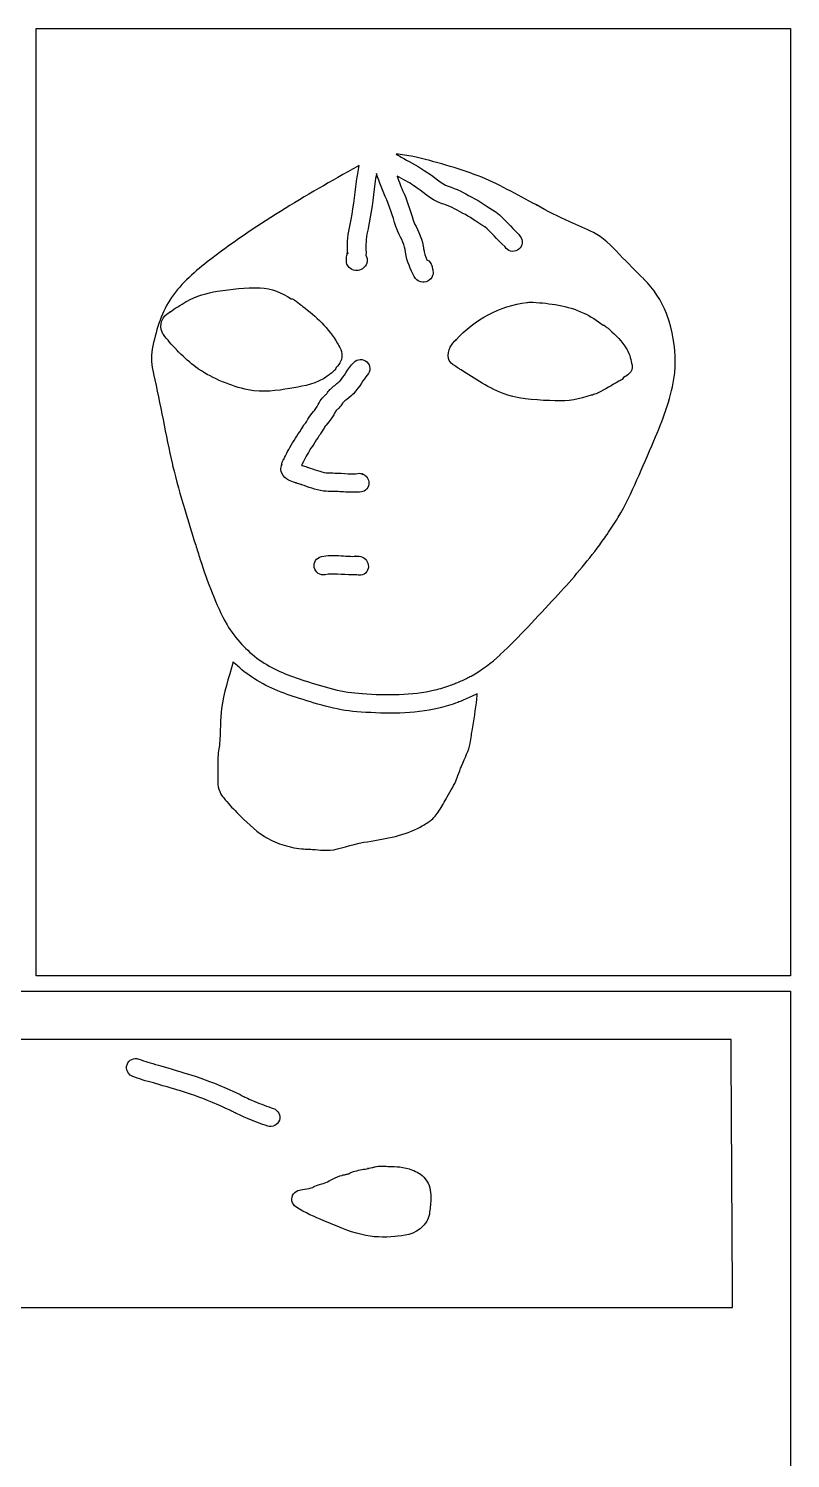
# Model space of a CAD drawing. Header units: millimetres. Extents: x -1461 to -1025, y 571 to 3922.
# Drawn here: x -1223 to -1025, y 1851 to 2222.4 of the extents above; entities that cross this region are included whole.
import ezdxf

# ---------------------------------------------------------------- set-up
doc = ezdxf.new("R2010")
doc.units = ezdxf.units.MM
doc.layers.add('Calque_1', color=7, linetype='CONTINUOUS')

msp = doc.modelspace()

# ---------------------------------------------------------------- linework, layer by layer
at = {"layer": 'Calque_1', "color": 5}
for points in [[(-1221.0133, 2222.35341), (-1025.0134, 2222.35341), (-1025.0134, 1976.3534), (-1221.0133, 1976.3534)], [(-1421.0135, 1972.3532), (-1221.0133, 1972.3532), (-1025.0134, 1972.3532), (-1025.0134, 1656.3533), (-1421.0135, 1656.3533)]]:
    msp.add_lwpolyline(points, close=True, dxfattribs=at)
at = {"layer": 'Calque_1', "color": 7}
for points in [[(-1127.5102, 2189.76697), (-1127.5017, 2189.76667)], [(-1127.5017, 2189.76667), (-1127.5022, 2189.76067)], [(-1091.0047, 2176.54577), (-1090.9827, 2176.53387), (-1091.0657, 2176.57987)], [(-1082.3607, 2172.18507), (-1082.3837, 2172.19597)], [(-1076.2188, 2169.41937), (-1076.2288, 2169.41937)], [(-1120.2945, 2164.86707), (-1120.3125, 2164.99837)], [(-1099.1608, 2165.66497), (-1099.1758, 2165.67997)], [(-1176.5635, 2161.76857), (-1176.5735, 2161.76857)], [(-1069.4189, 2163.70297), (-1069.3959, 2163.67917), (-1069.4079, 2163.69107), (-1069.3959, 2163.67817)], [(-1162.9848, 2155.06547), (-1162.9858, 2155.06497), (-1162.9858, 2155.06497)], [(-1162.982, 2155.06547), (-1162.9848, 2155.06547)], [(-1151.9442, 2150.36757), (-1151.9282, 2150.33757)], [(-1091.9963, 2151.28117), (-1091.9922, 2151.28067)], [(-1091.9922, 2151.28067), (-1091.9922, 2151.27267)], [(-1186.4624, 2148.65237), (-1186.1007, 2148.85647)], [(-1112.0895, 2141.38337), (-1111.8755, 2141.59367)], [(-1136.7962, 2136.42487), (-1136.7952, 2136.42467)], [(-1136.7952, 2136.42467), (-1136.7947, 2136.42267)], [(-1110.6127, 2133.71307), (-1110.6317, 2133.72597)], [(-1165.9209, 2128.53117), (-1165.9399, 2128.53117)], [(-1085.9455, 2125.68907), (-1086.0798, 2125.69907)], [(-1057.3586, 2123.28627), (-1057.3586, 2123.29917)], [(-1060.4948, 2115.26287), (-1060.4948, 2115.27287)], [(-1136.2416, 2106.67577), (-1136.2736, 2106.67577)], [(-1136.1528, 2106.64667), (-1136.1428, 2106.64667)], [(-1136.1488, 2106.64667), (-1136.1528, 2106.64667)], [(-1069.7518, 2095.45927), (-1069.7418, 2095.46927)], [(-1143.8008, 2085.53503), (-1143.8004, 2085.53373)], [(-1143.8004, 2085.53373), (-1143.7994, 2085.53373)], [(-1137.7011, 2080.51783), (-1137.7231, 2080.51783)], [(-1169.8601, 2057.86973), (-1169.8536, 2057.87653)], [(-1162.4013, 2057.99763), (-1162.3793, 2057.98263)], [(-1165.0447, 2053.96693), (-1165.0447, 2053.96693), (-1165.0447, 2053.96693), (-1165.0547, 2053.97693)], [(-1158.9803, 2050.68963), (-1158.9903, 2050.68963)], [(-1143.7618, 2050.80203), (-1143.7378, 2050.79203)], [(-1117.4232, 2050.59053), (-1117.4112, 2050.59053), (-1117.3792, 2050.60053)], [(-1136.2763, 2049.66343), (-1136.2583, 2049.66343)], [(-1126.7333, 2049.41233), (-1126.7033, 2049.41233)], [(-1136.5852, 2044.85933), (-1136.5852, 2044.85933), (-1136.5952, 2044.85933), (-1136.6052, 2044.85933), (-1136.6162, 2044.85933)], [(-1173.0548, 2023.56493), (-1173.0548, 2023.55493)], [(-1040.4417, 1959.7965), (-1258.4289, 1959.7965)], [(-1154.5573, 1917.8824), (-1154.5552, 1917.8859)], [(-1154.5552, 1917.8859), (-1154.5552, 1917.8853)], [(-1352.1819, 1890.1826), (-1352.1819, 1890.1821), (-1352.1819, 1890.1826), (-1352.1819, 1890.1826), (-1040.049, 1890.1826)]]:
    msp.add_lwpolyline(points, dxfattribs=at)
for points in [[(-1137.5277, 2186.54587)], [(-1091.0047, 2176.54577)], [(-1152.14, 2150.51477)], [(-1186.3312, 2148.73867)], [(-1078.7222, 2148.48217)], [(-1155.1117, 2128.91197)], [(-1064.8972, 2105.12757)], [(-1116.3487, 2045.89803)], [(-1110.7242, 2030.23953)], [(-1197.5588, 1952.3468)]]:
    msp.add_lwpolyline(points, close=True, dxfattribs=at)
for points in [[(-1123.0303, 2189.10037), (-1124.5532, 2189.42077), (-1126.0415, 2189.63217), (-1127.5102, 2189.76697)], [(-1127.5022, 2189.76067), (-1127.0633, 2189.49447), (-1126.6517, 2189.27567), (-1126.2056, 2188.98297)], [(-1126.2056, 2188.98297), (-1124.449, 2187.95577), (-1122.2804, 2187.04047), (-1120.1724, 2185.47727)], [(-1106.2081, 2184.11617), (-1111.6981, 2186.14367), (-1117.3226, 2187.81067), (-1123.0303, 2189.10037)], [(-1137.5277, 2186.54587), (-1151.0849, 2179.03977), (-1164.4242, 2171.18097), (-1176.5635, 2161.76857)], [(-1137.755, 2182.78127), (-1137.5546, 2184.00737), (-1137.2981, 2185.42387), (-1137.0977, 2186.76917)], [(-1137.0977, 2186.76917), (-1137.2444, 2186.68817), (-1137.3798, 2186.62737), (-1137.5277, 2186.54587)], [(-1132.6219, 2184.70307), (-1132.7449, 2183.83077), (-1132.8625, 2182.98027), (-1133.0111, 2182.06557)], [(-1129.9353, 2177.84927), (-1131.0383, 2180.17687), (-1131.8292, 2182.49487), (-1132.6219, 2184.70307)], [(-1122.9151, 2181.54617), (-1124.0736, 2182.42497), (-1125.68, 2183.20227), (-1127.2554, 2184.04887)], [(-1127.2554, 2184.04887), (-1126.7245, 2182.57727), (-1126.1919, 2181.14787), (-1125.5599, 2179.82437)], [(-1120.1724, 2185.47727), (-1117.4954, 2183.85937), (-1115.792, 2182.03157), (-1114.0012, 2181.44077)], [(-1091.0132, 2176.54607), (-1096.1448, 2179.27367), (-1101.0654, 2182.11797), (-1106.2081, 2184.11617)], [(-1139.4382, 2171.43367), (-1138.6791, 2175.07997), (-1138.2284, 2178.84667), (-1137.769, 2182.67947)], [(-1137.769, 2182.67947), (-1137.76506, 2182.713499), (-1137.760393, 2182.74744), (-1137.755, 2182.78127)], [(-1133.0111, 2182.06557), (-1133.4688, 2178.24657), (-1133.9288, 2174.35347), (-1134.7427, 2170.44607)], [(-1125.5599, 2179.82437), (-1125.545255, 2179.794002), (-1125.531252, 2179.763328), (-1125.5179, 2179.73237)], [(-1122.6986, 2181.39997), (-1122.773367, 2181.444737), (-1122.845641, 2181.493543), (-1122.9151, 2181.54617)], [(-1115.5042, 2176.88287), (-1118.8642, 2177.99127), (-1120.8394, 2180.28517), (-1122.6986, 2181.39997)], [(-1114.0012, 2181.44077), (-1111.7637, 2180.75757), (-1109.7909, 2179.71547), (-1107.9577, 2178.63267)], [(-1127.1706, 2169.90967), (-1128.1735, 2172.71287), (-1128.9051, 2175.43347), (-1129.9353, 2177.84927)], [(-1125.5179, 2179.73237), (-1124.3276, 2176.94097), (-1123.5837, 2174.16977), (-1122.6892, 2171.64807)], [(-1115.4462, 2176.86487), (-1115.465608, 2176.870625), (-1115.484943, 2176.876626), (-1115.5042, 2176.88287)], [(-1110.3985, 2174.50007), (-1112.1028, 2175.50677), (-1113.7513, 2176.35317), (-1115.4462, 2176.86487)], [(-1107.9577, 2178.63267), (-1105.441, 2177.46237), (-1103.5575, 2175.85987), (-1101.7777, 2174.83287)], [(-1091.0657, 2176.57987), (-1091.0457, 2176.56817), (-1091.0257, 2176.55747), (-1091.0047, 2176.54577)], [(-1082.3837, 2172.19597), (-1085.3001, 2173.48757), (-1088.2033, 2174.89887), (-1091.0132, 2176.54607)], [(-1110.1535, 2174.37407), (-1110.237512, 2174.411345), (-1110.319313, 2174.453414), (-1110.3985, 2174.50007)], [(-1104.419, 2170.83217), (-1106.6531, 2172.15497), (-1108.4255, 2173.60557), (-1110.1535, 2174.37407)], [(-1101.7777, 2174.83287), (-1101.681507, 2174.777331), (-1101.589285, 2174.715181), (-1101.5017, 2174.64687)], [(-1101.5017, 2174.64687), (-1099.1486, 2172.81197), (-1097.5917, 2170.68137), (-1095.9419, 2169.22287)], [(-1140.1369, 2164.47957), (-1140.2508, 2166.83337), (-1140.0053, 2169.16707), (-1139.4382, 2171.43367)], [(-1134.7667, 2170.34377), (-1135.2253, 2168.54087), (-1135.4197, 2166.71317), (-1135.346, 2164.86917)], [(-1134.7427, 2170.44607), (-1134.749953, 2170.411799), (-1134.757954, 2170.377691), (-1134.7667, 2170.34377)], [(-1127.0409, 2169.61407), (-1127.090718, 2169.709581), (-1127.134049, 2169.808338), (-1127.1706, 2169.90967)], [(-1125.072, 2164.38237), (-1125.2359, 2165.99687), (-1126.0478, 2167.69857), (-1127.0409, 2169.61407)], [(-1122.6892, 2171.64807), (-1121.704, 2169.74927), (-1120.5677, 2167.55787), (-1120.2945, 2164.86707)], [(-1099.2648, 2165.76477), (-1101.3298, 2167.62167), (-1102.8096, 2169.56607), (-1104.419, 2170.83217)], [(-1095.9419, 2169.22287), (-1095.883275, 2169.171204), (-1095.827208, 2169.116706), (-1095.7739, 2169.05957)], [(-1095.7739, 2169.05957), (-1095.5348, 2168.80257), (-1095.264, 2168.47617), (-1095.0246, 2168.04467)], [(-1076.2288, 2169.41937), (-1078.13, 2170.37277), (-1080.2183, 2171.19807), (-1082.3607, 2172.18507)], [(-1069.3959, 2163.67817), (-1071.6486, 2166.02837), (-1073.7732, 2168.20437), (-1076.2188, 2169.41937)], [(-1120.3125, 2164.99837), (-1120.1758, 2164.13027), (-1119.8725, 2163.23687), (-1119.4965, 2162.32517)], [(-1099.2218, 2165.71667), (-1099.2098, 2165.69467), (-1099.2428, 2165.73677), (-1099.2648, 2165.76477)], [(-1099.1758, 2165.67997), (-1099.191283, 2165.692015), (-1099.206617, 2165.704249), (-1099.2218, 2165.71667)], [(-1095.9589, 2164.78187), (-1097.090429, 2164.170896), (-1098.502444, 2164.560337), (-1099.1608, 2165.66497)], [(-1095.0246, 2168.04467), (-1094.381678, 2166.885664), (-1094.799963, 2165.424915), (-1095.9589, 2164.78187)], [(-1176.5735, 2161.76857), (-1180.3491, 2158.79427), (-1183.8631, 2155.62577), (-1186.3063, 2151.83487)], [(-1139.9676, 2160.64157), (-1140.5143, 2161.46897), (-1140.4229, 2161.92737), (-1140.4202, 2162.25947)], [(-1140.4202, 2162.25947), (-1140.4202, 2162.59167), (-1140.3842, 2162.83097), (-1140.3492, 2163.05787)], [(-1140.3492, 2163.05787), (-1140.2792, 2163.51167), (-1140.1913, 2163.90667), (-1140.1462, 2164.17157)], [(-1140.1462, 2164.17157), (-1140.1362, 2164.21057), (-1140.1462, 2164.24547), (-1140.1462, 2164.28267)], [(-1140.1462, 2164.28267), (-1140.1232, 2164.18967), (-1140.0912, 2164.06687), (-1140.0257, 2163.86407)], [(-1140.0257, 2163.86407), (-1140.089454, 2164.063508), (-1140.126838, 2164.270431), (-1140.1369, 2164.47957)], [(-1135.389, 2163.47497), (-1134.732482, 2162.477876), (-1134.90864, 2161.149828), (-1135.8024, 2160.35837)], [(-1135.346, 2164.86917), (-1135.1796, 2164.11057), (-1135.31, 2163.79607), (-1135.389, 2163.47497)], [(-1125.054, 2164.25167), (-1125.061196, 2164.295064), (-1125.067199, 2164.338647), (-1125.072, 2164.38237)], [(-1122.7596, 2157.95127), (-1123.6966, 2159.77907), (-1124.6744, 2161.84087), (-1125.054, 2164.25167)], [(-1119.4965, 2162.32517), (-1118.812937, 2162.005006), (-1118.319824, 2161.381911), (-1118.1653, 2160.64307)], [(-1069.3989, 2163.68327), (-1069.4089, 2163.69327), (-1069.4119, 2163.69497), (-1069.4189, 2163.70297)], [(-1063.1497, 2157.32707), (-1065.1626, 2159.38867), (-1067.3265, 2161.42957), (-1069.3989, 2163.68327)], [(-1138.5273, 2159.59247), (-1139.1356, 2159.76107), (-1139.6944, 2160.22797), (-1139.9676, 2160.64157)], [(-1137.0473, 2159.62347), (-1137.3958, 2159.51407), (-1137.9191, 2159.42397), (-1138.5273, 2159.59247)], [(-1135.8024, 2160.35837), (-1136.0899, 2160.10827), (-1136.3504, 2159.84237), (-1137.0473, 2159.62347)], [(-1122.4118, 2157.44537), (-1122.54891, 2157.598421), (-1122.6658, 2157.768444), (-1122.7596, 2157.95127)], [(-1118.242, 2157.71507), (-1118.4703, 2157.31587), (-1119.0048, 2156.76697), (-1119.6998, 2156.56637)], [(-1117.8979, 2159.10317), (-1117.8979, 2158.84247), (-1117.7854, 2158.51347), (-1118.242, 2157.71507)], [(-1118.1653, 2160.64307), (-1118.2193, 2161.01867), (-1118.1993, 2160.82407), (-1118.1853, 2160.76917)], [(-1118.1853, 2160.76917), (-1118.1713, 2160.71417), (-1118.1473, 2160.62437), (-1118.1213, 2160.51857)], [(-1118.1213, 2160.51857), (-1118.0683, 2160.30677), (-1118.0032, 2160.03787), (-1117.9519, 2159.70667)], [(-1117.9519, 2159.70667), (-1117.9259, 2159.54097), (-1117.9009, 2159.36377), (-1117.8979, 2159.10317)], [(-1181.9984, 2151.50187), (-1179.4301, 2152.94587), (-1176.6346, 2153.72537), (-1173.8857, 2154.11927)], [(-1173.8857, 2154.11927), (-1170.2856, 2154.77447), (-1166.6307, 2155.08427), (-1162.982, 2155.06547)], [(-1162.9858, 2155.06497), (-1162.942241, 2155.066156), (-1162.898659, 2155.066156), (-1162.8551, 2155.06497)], [(-1162.8551, 2155.06497), (-1159.8771, 2154.88707), (-1157.2311, 2153.70497), (-1154.8013, 2152.20877)], [(-1121.3591, 2156.66817), (-1122.0679, 2156.96687), (-1122.2194, 2157.23057), (-1122.4118, 2157.44537)], [(-1119.6998, 2156.56637), (-1120.3949, 2156.36577), (-1121.0048, 2156.51937), (-1121.3591, 2156.66817)], [(-1063.1117, 2157.28887), (-1063.124509, 2157.301461), (-1063.137177, 2157.314195), (-1063.1497, 2157.32707)], [(-1057.2263, 2148.34267), (-1058.534, 2151.69577), (-1060.5506, 2154.78017), (-1063.1117, 2157.28887)], [(-1186.3063, 2151.83487), (-1188.6672, 2148.13497), (-1189.9638, 2143.69677), (-1190.8677, 2139.10797)], [(-1186.3286, 2148.73867), (-1184.9212, 2149.69727), (-1183.4932, 2150.59697), (-1182.0674, 2151.46157)], [(-1182.0674, 2151.46157), (-1182.044625, 2151.475385), (-1182.021622, 2151.48882), (-1181.9984, 2151.50187)], [(-1154.8013, 2152.20877), (-1154.610576, 2152.193684), (-1154.42234, 2152.155849), (-1154.2406, 2152.09607)], [(-1154.2406, 2152.09607), (-1154.1476, 2152.03607), (-1154.0734, 2151.96217), (-1153.9822, 2151.90077)], [(-1153.9822, 2151.90077), (-1153.9682, 2151.88877), (-1153.9612, 2151.88487), (-1153.9462, 2151.87287)], [(-1153.9462, 2151.87287), (-1153.3324, 2151.45707), (-1152.7494, 2151.01657), (-1152.199, 2150.55567)], [(-1152.199, 2150.55567), (-1152.184, 2150.54467), (-1152.155, 2150.52477), (-1152.14, 2150.51477)], [(-1152.14, 2150.51477), (-1152.079, 2150.46277), (-1152.0048, 2150.41987), (-1151.9442, 2150.36757)], [(-1151.9282, 2150.33757), (-1151.8742, 2150.29157), (-1151.8012, 2150.26657), (-1151.7478, 2150.21977)], [(-1151.7478, 2150.21977), (-1148.3712, 2147.63587), (-1145.0214, 2144.58377), (-1142.7225, 2140.57127)], [(-1111.9075, 2141.55387), (-1107.1472, 2146.76197), (-1100.6035, 2150.39047), (-1093.4823, 2151.22827)], [(-1093.4823, 2151.22827), (-1093.449705, 2151.232273), (-1093.417032, 2151.235607), (-1093.3843, 2151.23827)], [(-1093.3843, 2151.23827), (-1092.9192, 2151.27427), (-1092.456, 2151.28717), (-1091.9963, 2151.28117)], [(-1091.9922, 2151.27267), (-1091.956038, 2151.273488), (-1091.919862, 2151.273488), (-1091.8837, 2151.27267)], [(-1091.8837, 2151.27267), (-1087.5726, 2151.01817), (-1083.0058, 2150.44137), (-1078.7222, 2148.48217)], [(-1188.2474, 2143.35147), (-1189.2374, 2145.52727), (-1188.2304, 2147.74147), (-1186.3286, 2148.73867)], [(-1186.3312, 2148.73867), (-1186.3742, 2148.70907), (-1186.4192, 2148.68217), (-1186.4624, 2148.65237)], [(-1186.1007, 2148.85647), (-1186.1797, 2148.82057), (-1186.2549, 2148.77867), (-1186.3312, 2148.73867)], [(-1078.7222, 2148.48217), (-1076.9361, 2147.66277), (-1075.2667, 2146.54437), (-1073.6517, 2145.36037)], [(-1057.0578, 2147.79847), (-1057.1218, 2147.97727), (-1057.1593, 2148.16497), (-1057.2263, 2148.34267)], [(-1054.9484, 2135.65607), (-1054.9034, 2139.77017), (-1055.6597, 2143.90507), (-1057.0578, 2147.79847)], [(-1187.9745, 2142.89457), (-1188.082122, 2143.036283), (-1188.173651, 2143.189525), (-1188.2474, 2143.35147)], [(-1184.6032, 2139.02407), (-1185.7856, 2140.26987), (-1186.9451, 2141.53847), (-1187.9745, 2142.89457)], [(-1073.6517, 2145.36037), (-1073.574656, 2145.344656), (-1073.498431, 2145.325166), (-1073.4233, 2145.30197)], [(-1073.4233, 2145.30197), (-1073.274, 2145.19047), (-1073.0637, 2145.01957), (-1072.89, 2144.89117)], [(-1072.89, 2144.89117), (-1072.6719, 2144.71957), (-1072.4486, 2144.56617), (-1072.2358, 2144.38737)], [(-1072.2358, 2144.38737), (-1072.1678, 2144.33237), (-1072.1201, 2144.30537), (-1072.0508, 2144.24577)], [(-1072.0508, 2144.24577), (-1072.039134, 2144.224212), (-1072.0278, 2144.202476), (-1072.0168, 2144.18057)], [(-1072.0168, 2144.18057), (-1070.342, 2142.73947), (-1068.817, 2141.10337), (-1067.5938, 2139.19277)], [(-1190.8677, 2139.10797), (-1191.248, 2137.02937), (-1191.1245, 2134.83627), (-1190.5391, 2132.77557)], [(-1184.5612, 2138.91657), (-1184.57606, 2138.952062), (-1184.590064, 2138.987905), (-1184.6032, 2139.02407)], [(-1184.0956, 2138.44117), (-1184.2482, 2138.59917), (-1184.4164, 2138.76497), (-1184.5612, 2138.91657)], [(-1142.7225, 2140.57127), (-1142.3531, 2139.93177), (-1141.2201, 2138.47877), (-1141.7267, 2136.37877)], [(-1113.8351, 2136.63997), (-1114.3172, 2138.90477), (-1113.0139, 2140.58497), (-1111.907, 2141.55387)], [(-1111.907, 2141.55387), (-1111.963, 2141.49287), (-1112.0338, 2141.44527), (-1112.0895, 2141.38337)], [(-1111.8755, 2141.59367), (-1111.8865, 2141.58367), (-1111.8955, 2141.56387), (-1111.9075, 2141.55387)], [(-1067.5938, 2139.19277), (-1067.575528, 2139.164379), (-1067.557858, 2139.135606), (-1067.5408, 2139.10647)], [(-1067.5408, 2139.10647), (-1066.6708, 2137.61317), (-1066.4198, 2136.13807), (-1066.1859, 2134.98017)], [(-1183.5933, 2137.92847), (-1183.7648, 2138.09697), (-1183.9271, 2138.26987), (-1184.0956, 2138.44117)], [(-1183.4346, 2137.76627), (-1183.4916, 2137.82227), (-1183.5374, 2137.87307), (-1183.5933, 2137.92847)], [(-1183.3706, 2137.74037), (-1183.392056, 2137.748696), (-1183.413392, 2137.75733), (-1183.4346, 2137.76627)], [(-1178.9192, 2133.96647), (-1180.5145, 2135.10317), (-1181.9776, 2136.39057), (-1183.3706, 2137.74037)], [(-1141.8373, 2136.03457), (-1142.1351, 2135.30517), (-1142.6311, 2134.85057), (-1143.0703, 2134.31117)], [(-1142.0481, 2130.88267), (-1141.0631, 2131.95487), (-1140.2132, 2133.83737), (-1138.4726, 2135.67617)], [(-1141.7267, 2136.37877), (-1141.754861, 2136.261419), (-1141.791833, 2136.14636), (-1141.8373, 2136.03457)], [(-1138.4726, 2135.67617), (-1138.035118, 2136.138061), (-1137.432145, 2136.407355), (-1136.7962, 2136.42487)], [(-1136.7947, 2136.42267), (-1136.158638, 2136.440085), (-1135.541693, 2136.204198), (-1135.0795, 2135.76687)], [(-1135.0795, 2135.76687), (-1134.61717, 2135.329275), (-1134.347631, 2134.725928), (-1134.33019, 2134.089583)], [(-1112.7928, 2135.12587), (-1113.327382, 2135.472267), (-1113.702345, 2136.016957), (-1113.8351, 2136.63997)], [(-1055.2817, 2131.37777), (-1055.0737, 2132.79227), (-1054.9643, 2134.22237), (-1054.9484, 2135.65607)], [(-1190.5391, 2132.77557), (-1190.53272, 2132.751365), (-1190.52672, 2132.727062), (-1190.5211, 2132.70267)], [(-1190.5211, 2132.70267), (-1190.514725, 2132.678631), (-1190.508725, 2132.654495), (-1190.5031, 2132.63027)], [(-1190.5031, 2132.63027), (-1188.7894, 2124.75617), (-1187.3593, 2116.88617), (-1185.6305, 2109.13877)], [(-1178.8192, 2133.89927), (-1178.85309, 2133.92083), (-1178.886434, 2133.943237), (-1178.9192, 2133.96647)], [(-1165.9399, 2128.53117), (-1170.5472, 2129.51057), (-1174.9047, 2131.39517), (-1178.8192, 2133.89927)], [(-1144.467, 2132.75987), (-1145.0831, 2132.27867), (-1145.7173, 2131.80817), (-1146.2648, 2131.46687)], [(-1144.421, 2132.77017), (-1144.436299, 2132.766586), (-1144.451633, 2132.763153), (-1144.467, 2132.75987)], [(-1144.3047, 2132.87917), (-1144.3417, 2132.84217), (-1144.3777, 2132.80527), (-1144.421, 2132.77017)], [(-1143.6727, 2133.47037), (-1143.8927, 2133.25697), (-1144.0769, 2133.06397), (-1144.3047, 2132.87917)], [(-1143.5827, 2133.55407), (-1143.6107, 2133.52507), (-1143.6437, 2133.49837), (-1143.6727, 2133.47037)], [(-1143.5607, 2133.57217), (-1143.5717, 2133.56217), (-1143.5727, 2133.56207), (-1143.5827, 2133.55407)], [(-1143.3359, 2133.78297), (-1143.4029, 2133.71197), (-1143.4909, 2133.64347), (-1143.5607, 2133.57217)], [(-1143.0703, 2134.31117), (-1143.136728, 2134.124831), (-1143.225938, 2133.947419), (-1143.3359, 2133.78297)], [(-1134.9865, 2132.37377), (-1135.9893, 2131.31457), (-1136.8382, 2129.40057), (-1138.6028, 2127.53227)], [(-1134.33019, 2134.089583), (-1134.312748, 2133.453238), (-1134.548834, 2132.836033), (-1134.9865, 2132.37377)], [(-1112.5246, 2134.95227), (-1112.6136, 2135.01027), (-1112.7034, 2135.06797), (-1112.7928, 2135.12587)], [(-1111.335, 2134.18177), (-1111.7315, 2134.43857), (-1112.1282, 2134.69537), (-1112.5246, 2134.95227)], [(-1110.6317, 2133.72597), (-1110.8661, 2133.87787), (-1111.1006, 2134.02977), (-1111.335, 2134.18177)], [(-1098.8759, 2127.28967), (-1103.3642, 2128.83937), (-1107.0677, 2131.46387), (-1110.6127, 2133.71307)], [(-1068.3635, 2131.70437), (-1068.479829, 2131.537856), (-1068.616823, 2131.386782), (-1068.7712, 2131.25477)], [(-1066.9109, 2132.74097), (-1067.37, 2132.31747), (-1067.8825, 2132.06687), (-1068.3635, 2131.70437)], [(-1066.1859, 2134.98017), (-1066.019911, 2134.158375), (-1066.294749, 2133.309526), (-1066.9109, 2132.74097)], [(-1155.1117, 2128.91197), (-1158.4302, 2128.30907), (-1162.1109, 2127.75217), (-1165.9209, 2128.53117)], [(-1146.3458, 2131.41887), (-1149.3364, 2129.71307), (-1152.4852, 2129.38777), (-1155.1117, 2128.91197)], [(-1146.2648, 2131.46687), (-1146.291484, 2131.450342), (-1146.318489, 2131.434339), (-1146.3458, 2131.41887)], [(-1145.5972, 2127.42907), (-1145.4992, 2127.60407), (-1145.4125, 2127.78247), (-1145.1843, 2128.07457)], [(-1145.1843, 2128.07457), (-1144.773, 2128.60127), (-1144.4945, 2128.76227), (-1144.5363, 2128.72307)], [(-1144.5363, 2128.72307), (-1143.8156, 2129.39987), (-1143.0907, 2130.00737), (-1142.4119, 2130.58497)], [(-1142.4119, 2130.58497), (-1142.1654, 2130.79467), (-1142.0481, 2130.89377), (-1142.0481, 2130.88267)], [(-1074.9735, 2127.78707), (-1074.9415, 2127.80307), (-1074.9635, 2127.78687), (-1075.0435, 2127.74987)], [(-1069.5894, 2130.82977), (-1071.4088, 2129.64657), (-1073.2578, 2128.64727), (-1074.9735, 2127.78707)], [(-1069.3377, 2130.87477), (-1069.420741, 2130.855309), (-1069.50476, 2130.840287), (-1069.5894, 2130.82977)], [(-1069.3247, 2130.88477), (-1069.3347, 2130.87477), (-1069.3247, 2130.88497), (-1069.3377, 2130.87477)], [(-1068.7712, 2131.25477), (-1069.0059, 2131.08847), (-1069.1944, 2130.97137), (-1069.3247, 2130.88477)], [(-1057.3586, 2123.29917), (-1056.4459, 2125.97237), (-1055.7087, 2128.65847), (-1055.2817, 2131.37777)], [(-1148.7361, 2123.17407), (-1148.5164, 2123.45777), (-1148.2664, 2123.82947), (-1147.9992, 2124.23027)], [(-1147.9992, 2124.23027), (-1147.9122, 2124.36127), (-1147.7201, 2124.88147), (-1147.1915, 2125.64267)], [(-1147.1915, 2125.64267), (-1146.8839, 2126.08557), (-1146.5131, 2126.58827), (-1145.9853, 2127.09117)], [(-1145.9853, 2127.09117), (-1145.7705, 2127.29587), (-1145.6939, 2127.35107), (-1145.5972, 2127.42907)], [(-1141.5365, 2124.89517), (-1141.656, 2124.67177), (-1142.0213, 2124.14417), (-1142.3892, 2123.80327)], [(-1141.4605, 2125.02027), (-1141.4705, 2125.00927), (-1141.4705, 2125.02027), (-1141.5365, 2124.89517)], [(-1141.2497, 2125.22177), (-1141.3742, 2125.10487), (-1141.4228, 2125.05647), (-1141.4605, 2125.02027)], [(-1139.3015, 2126.92707), (-1139.9948, 2126.33717), (-1140.6579, 2125.77757), (-1141.2497, 2125.22177)], [(-1138.6028, 2127.53227), (-1139.0227, 2127.08777), (-1139.2981, 2126.92997), (-1139.3015, 2126.92707)], [(-1098.7715, 2127.25557), (-1098.806556, 2127.266139), (-1098.841365, 2127.277509), (-1098.8759, 2127.28967)], [(-1086.0798, 2125.69907), (-1090.1889, 2125.78317), (-1094.5074, 2125.99747), (-1098.7715, 2127.25557)], [(-1076.7693, 2127.19247), (-1079.726, 2126.09967), (-1082.8697, 2125.45727), (-1086.0715, 2125.69907)], [(-1086.0715, 2125.69907), (-1086.0305, 2125.69907), (-1085.9865, 2125.68907), (-1085.9455, 2125.68907)], [(-1076.4881, 2127.18247), (-1076.581948, 2127.180302), (-1076.675843, 2127.183641), (-1076.7693, 2127.19247)], [(-1075.1285, 2127.71007), (-1075.6946, 2127.45297), (-1076.1605, 2127.30757), (-1076.4881, 2127.18247)], [(-1075.0435, 2127.74987), (-1075.071571, 2127.736051), (-1075.09991, 2127.722781), (-1075.1285, 2127.71007)], [(-1150.9483, 2120.00677), (-1150.7983, 2120.22057), (-1150.5683, 2120.73277), (-1150.1158, 2121.44137)], [(-1150.1158, 2121.44137), (-1149.5499, 2122.32817), (-1148.9941, 2122.84097), (-1148.7361, 2123.17407)], [(-1144.0046, 2121.56567), (-1144.269, 2121.16907), (-1144.573, 2120.70807), (-1144.9405, 2120.23347)], [(-1143.2486, 2122.90207), (-1143.3186, 2122.80127), (-1143.5069, 2122.31207), (-1144.0046, 2121.56567)], [(-1142.8264, 2123.42497), (-1142.9583, 2123.27387), (-1143.1117, 2123.09917), (-1143.2486, 2122.90207)], [(-1142.3892, 2123.80327), (-1142.639, 2123.57197), (-1142.7462, 2123.48637), (-1142.8264, 2123.42497)], [(-1060.4798, 2115.31107), (-1059.3534, 2117.97077), (-1058.2687, 2120.62227), (-1057.3586, 2123.28627)], [(-1154.7607, 2114.16737), (-1153.7958, 2115.80767), (-1152.7604, 2117.29687), (-1151.8518, 2118.74327)], [(-1151.8518, 2118.74327), (-1152.0357, 2118.45067), (-1151.9962, 2118.63557), (-1151.6007, 2119.21407)], [(-1151.6007, 2119.21407), (-1151.3859, 2119.52817), (-1151.1421, 2119.79707), (-1151.0343, 2119.91067)], [(-1151.0343, 2119.91067), (-1150.9266, 2120.02417), (-1150.9773, 2119.96577), (-1150.9483, 2120.00677)], [(-1147.5114, 2116.65537), (-1147.5394, 2116.59637), (-1147.6241, 2116.44817), (-1147.7873, 2116.18827)], [(-1147.0189, 2117.24807), (-1147.2156, 2116.96777), (-1147.4126, 2116.76007), (-1147.5114, 2116.65537)], [(-1146.0696, 2118.85677), (-1146.247, 2118.57887), (-1146.495, 2117.99447), (-1147.0189, 2117.24807)], [(-1144.9405, 2120.23347), (-1145.4949, 2119.51757), (-1145.9199, 2119.09137), (-1146.0696, 2118.85677)], [(-1155.955, 2111.95147), (-1155.5927, 2112.65777), (-1155.2096, 2113.40447), (-1154.7607, 2114.16737)], [(-1147.7873, 2116.18827), (-1148.7746, 2114.61627), (-1149.7817, 2113.16407), (-1150.6244, 2111.73167)], [(-1064.8972, 2105.12757), (-1063.407, 2108.45347), (-1061.9906, 2111.85817), (-1060.4948, 2115.26287)], [(-1060.4948, 2115.27287), (-1060.4948, 2115.28587), (-1060.4848, 2115.29807), (-1060.4798, 2115.31107)], [(-1157.3126, 2108.75947), (-1157.2366, 2109.07397), (-1157.1749, 2109.52897), (-1157.2546, 2108.90407)], [(-1157.2546, 2108.90407), (-1157.0877, 2110.20457), (-1156.6133, 2110.65977), (-1156.6805, 2110.48337)], [(-1156.6805, 2110.48337), (-1156.4045, 2111.20777), (-1156.1025, 2111.66377), (-1155.955, 2111.95147)], [(-1151.6842, 2109.75867), (-1151.9106, 2109.31737), (-1152.0183, 2109.12467), (-1152.1008, 2108.95457)], [(-1150.6244, 2111.73167), (-1150.9821, 2111.12357), (-1151.3242, 2110.46067), (-1151.6842, 2109.75867)], [(-1185.6305, 2109.13877), (-1185.6095, 2109.04477), (-1185.5925, 2108.94907), (-1185.5715, 2108.85507)], [(-1185.5715, 2108.85507), (-1184.6458, 2105.02517), (-1183.5591, 2101.21937), (-1182.4208, 2097.41487)], [(-1156.8439, 2106.27997), (-1157.5162, 2107.10507), (-1157.4318, 2107.72707), (-1157.4165, 2108.06747)], [(-1157.4165, 2108.06747), (-1157.4015, 2108.40787), (-1157.3515, 2108.60177), (-1157.3126, 2108.75947)], [(-1153.5351, 2104.37627), (-1154.2436, 2104.59767), (-1155.6856, 2104.85837), (-1156.8439, 2106.27997)], [(-1152.1008, 2108.95457), (-1151.8999, 2108.89157), (-1152.0278, 2108.93027), (-1151.985, 2108.91627)], [(-1151.985, 2108.91627), (-1151.94, 2108.90127), (-1151.8788, 2108.88137), (-1151.8057, 2108.85637)], [(-1151.8057, 2108.85637), (-1151.6594, 2108.80737), (-1151.4671, 2108.74297), (-1151.275, 2108.67857)], [(-1151.275, 2108.67857), (-1151.0828, 2108.61457), (-1150.8911, 2108.54947), (-1150.7458, 2108.50087)], [(-1150.7458, 2108.50087), (-1150.6728, 2108.47687), (-1150.6124, 2108.45597), (-1150.5696, 2108.44197)], [(-1150.5696, 2108.44197), (-1150.5276, 2108.42797), (-1150.3171, 2108.36207), (-1150.5446, 2108.43197)], [(-1150.5446, 2108.43197), (-1148.6514, 2107.84377), (-1147.0849, 2107.19757), (-1145.7046, 2107.01397)], [(-1145.7046, 2107.01397), (-1144.7214, 2106.88317), (-1143.382, 2106.99797), (-1141.7503, 2106.86307)], [(-1141.7503, 2106.86307), (-1140.505, 2106.76017), (-1139.3296, 2106.70217), (-1138.1371, 2106.72357)], [(-1138.1371, 2106.72357), (-1138.1111, 2106.72387), (-1138.0166, 2106.72337), (-1137.949, 2106.73357)], [(-1137.949, 2106.73357), (-1137.40186, 2106.916632), (-1136.807085, 2106.896468), (-1136.2736, 2106.67677)], [(-1136.2736, 2106.67677), (-1136.3116, 2106.68677), (-1136.3476, 2106.69467), (-1136.3883, 2106.70467)], [(-1136.3883, 2106.70467), (-1136.3343, 2106.69367), (-1136.3043, 2106.69467), (-1136.2416, 2106.67577)], [(-1136.2736, 2106.67577), (-1136.2566, 2106.67577), (-1136.2456, 2106.66577), (-1136.2226, 2106.66277)], [(-1136.2226, 2106.66277), (-1136.054813, 2106.6036), (-1135.894126, 2106.525956), (-1135.7435, 2106.43127)], [(-1136.0708, 2106.61047), (-1136.0958, 2106.62077), (-1136.1238, 2106.63647), (-1136.1488, 2106.64667)], [(-1136.1428, 2106.64667), (-1136.1228, 2106.63667), (-1136.0918, 2106.61947), (-1136.0708, 2106.61047)], [(-1135.7435, 2106.43127), (-1135.7325, 2106.42127), (-1135.7215, 2106.41397), (-1135.7115, 2106.40697)], [(-1135.7115, 2106.40697), (-1135.569154, 2106.315928), (-1135.43682, 2106.210108), (-1135.3167, 2106.09127)], [(-1135.3167, 2106.09127), (-1135.3407, 2106.11327), (-1135.3347, 2106.11327), (-1135.3617, 2106.13827)], [(-1135.3617, 2106.13827), (-1135.3397, 2106.11927), (-1135.3187, 2106.10037), (-1135.2977, 2106.07937)], [(-1135.2977, 2106.07937), (-1135.26763, 2106.061422), (-1135.237956, 2106.042817), (-1135.2087, 2106.02357)], [(-1135.2087, 2106.02357), (-1135.1497, 2105.94057), (-1135.1637, 2105.96947), (-1135.1257, 2105.92277)], [(-1135.1257, 2105.92277), (-1135.1087, 2105.90277), (-1135.0887, 2105.89467), (-1135.0717, 2105.87267)], [(-1135.0717, 2105.87267), (-1135.0617, 2105.85967), (-1135.0587, 2105.84177), (-1135.0487, 2105.82877)], [(-1135.0487, 2105.82877), (-1135.0277, 2105.80777), (-1135.0087, 2105.76677), (-1135.0327, 2105.79777)], [(-1135.0327, 2105.79777), (-1134.7112, 2105.35487), (-1134.549, 2104.78037), (-1134.549, 2104.37507)], [(-1153.5081, 2104.36627), (-1153.5511, 2104.38027), (-1153.7677, 2104.44817), (-1153.5351, 2104.37627)], [(-1153.3313, 2104.30637), (-1153.4043, 2104.33037), (-1153.4652, 2104.35127), (-1153.5081, 2104.36627)], [(-1152.8017, 2104.12907), (-1152.9938, 2104.19307), (-1153.1861, 2104.25767), (-1153.3313, 2104.30637)], [(-1152.2715, 2103.95087), (-1152.4177, 2103.99987), (-1152.6095, 2104.06467), (-1152.8017, 2104.12907)], [(-1152.0916, 2103.89087), (-1152.1366, 2103.90587), (-1152.1983, 2103.92587), (-1152.2715, 2103.95087)], [(-1151.9697, 2103.85057), (-1152.2201, 2103.92857), (-1152.0467, 2103.87587), (-1152.0916, 2103.89087)], [(-1146.3375, 2102.25737), (-1148.5805, 2102.55557), (-1150.399, 2103.36247), (-1151.9697, 2103.85057)], [(-1142.1465, 2102.08117), (-1143.2138, 2102.16917), (-1144.6348, 2102.03117), (-1146.3375, 2102.25737)], [(-1138.0506, 2101.92617), (-1139.4558, 2101.90117), (-1140.802, 2101.97007), (-1142.1465, 2102.08117)], [(-1137.276, 2101.95817), (-1137.5426, 2101.94417), (-1137.8422, 2101.93017), (-1138.0506, 2101.92617)], [(-1136.4745, 2102.00517), (-1136.9143, 2101.91317), (-1137.1276, 2101.92817), (-1137.276, 2101.95817)], [(-1135.1221, 2102.80977), (-1135.5513, 2102.30317), (-1136.1176, 2102.07967), (-1136.4745, 2102.00517)], [(-1134.549, 2104.37507), (-1134.549, 2103.96867), (-1134.693, 2103.31637), (-1135.1221, 2102.80977)], [(-1069.7418, 2095.46927), (-1067.9509, 2098.55797), (-1066.3865, 2101.80327), (-1064.8972, 2105.12757)], [(-1182.4208, 2097.41487), (-1181.501, 2094.34793), (-1180.5487, 2091.28263), (-1179.5827, 2088.20663)], [(-1072.6488, 2091.00523), (-1071.6897, 2092.40373), (-1070.7458, 2093.81103), (-1069.8784, 2095.26237)], [(-1069.8784, 2095.26237), (-1069.8384, 2095.32937), (-1069.7914, 2095.39237), (-1069.7518, 2095.45927)], [(-1075.2487, 2087.41733), (-1074.3533, 2088.60403), (-1073.4891, 2089.79983), (-1072.6488, 2091.00523)], [(-1179.5827, 2088.20663), (-1179.2094, 2087.01753), (-1178.8474, 2085.83493), (-1178.4753, 2084.64253)], [(-1086.0847, 2074.58503), (-1082.2692, 2078.74013), (-1078.5944, 2082.98323), (-1075.2487, 2087.41733)], [(-1178.4753, 2084.64253), (-1176.5162, 2078.65913), (-1174.4244, 2072.79693), (-1171.4261, 2067.51383)], [(-1148.7674, 2082.38593), (-1149.0399, 2083.68303), (-1148.2093, 2084.95543), (-1146.9122, 2085.22813)], [(-1146.9122, 2085.22813), (-1146.1164, 2085.39543), (-1145.35, 2085.48103), (-1144.6136, 2085.51603)], [(-1144.6136, 2085.51603), (-1144.3384, 2085.52903), (-1144.0674, 2085.53503), (-1143.8008, 2085.53503)], [(-1143.7994, 2085.53373), (-1141.9268, 2085.53373), (-1140.2665, 2085.27103), (-1138.84, 2085.29353)], [(-1138.84, 2085.29353), (-1138.4595, 2085.30353), (-1138.2001, 2085.29383), (-1138.0628, 2085.30453)], [(-1138.0628, 2085.30453), (-1138.2659, 2085.29053), (-1138.1488, 2085.38153), (-1137.391, 2085.37253)], [(-1137.391, 2085.37253), (-1137.0121, 2085.37253), (-1136.3832, 2085.25743), (-1135.8464, 2084.87753)], [(-1134.8424, 2083.54893), (-1134.3817, 2082.30603), (-1135.0159, 2080.92453), (-1136.2588, 2080.46383)], [(-1135.8464, 2084.87753), (-1135.3097, 2084.49753), (-1134.9941, 2083.95853), (-1134.8424, 2083.54893)], [(-1145.9247, 2080.53083), (-1147.2219, 2080.25803), (-1148.4947, 2081.08873), (-1148.7674, 2082.38593)], [(-1138.7628, 2080.49583), (-1141.6865, 2080.44983), (-1144.0278, 2080.92943), (-1145.9247, 2080.53083)], [(-1137.7231, 2080.51783), (-1138.1905, 2080.48483), (-1138.538, 2080.49983), (-1138.7628, 2080.49583)], [(-1136.2588, 2080.46383), (-1136.7338, 2080.33353), (-1137.2373, 2080.35253), (-1137.7011, 2080.51783)], [(-1100.427, 2059.80453), (-1095.4531, 2064.39493), (-1090.8747, 2069.52653), (-1086.0847, 2074.58503)], [(-1171.4261, 2067.51383), (-1170.3525, 2065.68493), (-1169.0556, 2063.99023), (-1167.6129, 2062.43763)], [(-1167.6129, 2062.43763), (-1167.4651, 2062.27733), (-1167.3041, 2062.13143), (-1167.153, 2061.97463)], [(-1167.153, 2061.97463), (-1165.7071, 2060.48783), (-1164.1318, 2059.12643), (-1162.4013, 2057.99763)], [(-1169.8536, 2057.87653), (-1171.0415, 2053.70893), (-1172.3319, 2049.73313), (-1172.8746, 2045.76823)], [(-1165.0547, 2053.97693), (-1166.7934, 2055.11353), (-1168.3871, 2056.43363), (-1169.8601, 2057.86973)], [(-1162.3793, 2057.98263), (-1160.7154, 2056.87023), (-1158.9266, 2055.92353), (-1157.0551, 2055.10583)], [(-1107.9932, 2054.20863), (-1105.2543, 2055.72193), (-1102.7057, 2057.57233), (-1100.479, 2059.75453)], [(-1100.479, 2059.75453), (-1100.461918, 2059.771456), (-1100.444583, 2059.788125), (-1100.427, 2059.80453)], [(-1158.9903, 2050.68963), (-1161.0759, 2051.60113), (-1163.111, 2052.67543), (-1165.0447, 2053.96693)], [(-1157.0551, 2055.10583), (-1155.1835, 2054.28823), (-1153.2293, 2053.59943), (-1151.2343, 2053.00313)], [(-1112.0323, 2052.31673), (-1111.0757, 2052.69993), (-1110.141, 2053.13243), (-1109.2211, 2053.59573)], [(-1109.2211, 2053.59573), (-1108.8128, 2053.80233), (-1108.3934, 2053.98663), (-1107.9932, 2054.20863)], [(-1152.6153, 2048.38953), (-1154.7538, 2049.02873), (-1156.8923, 2049.77743), (-1158.9803, 2050.68963)], [(-1151.2343, 2053.00313), (-1151.209846, 2052.995852), (-1151.18551, 2052.988184), (-1151.1613, 2052.98013)], [(-1151.1613, 2052.98013), (-1148.6924, 2052.15513), (-1146.2263, 2051.39173), (-1143.7618, 2050.80203)], [(-1143.7378, 2050.79203), (-1141.271, 2050.20293), (-1138.8057, 2049.78853), (-1136.3403, 2049.66343)], [(-1126.7033, 2049.41233), (-1123.5509, 2049.52993), (-1120.4432, 2049.88493), (-1117.4232, 2050.59053)], [(-1117.3792, 2050.60053), (-1116.0001, 2050.91583), (-1114.649, 2051.34553), (-1113.3154, 2051.82163)], [(-1113.3154, 2051.82163), (-1112.8838, 2051.97663), (-1112.4577, 2052.14533), (-1112.0323, 2052.31673)], [(-1144.8447, 2046.10493), (-1147.5077, 2046.73973), (-1150.0954, 2047.54843), (-1152.6153, 2048.38953)], [(-1144.8017, 2046.09493), (-1144.8157, 2046.09493), (-1144.8307, 2046.09473), (-1144.8447, 2046.10493)], [(-1136.6162, 2044.85933), (-1139.422, 2045.00383), (-1142.1484, 2045.46423), (-1144.8017, 2046.09493)], [(-1136.3403, 2049.66343), (-1136.318968, 2049.663714), (-1136.297632, 2049.663714), (-1136.2763, 2049.66343)], [(-1136.2583, 2049.66343), (-1133.0678, 2049.41713), (-1129.8783, 2049.29643), (-1126.7333, 2049.41233)], [(-1111.4823, 2047.36043), (-1113.0708, 2046.77163), (-1114.6936, 2046.27493), (-1116.3487, 2045.89803)], [(-1110.2705, 2047.84573), (-1110.6757, 2047.68373), (-1111.0722, 2047.50933), (-1111.4823, 2047.36043)], [(-1107.1803, 2049.24973), (-1108.1914, 2048.74003), (-1109.2221, 2048.27293), (-1110.2705, 2047.84573)], [(-1107.7425, 2039.99293), (-1107.2848, 2042.81073), (-1106.8057, 2045.52833), (-1106.5271, 2048.23223)], [(-1106.3886, 2049.60993), (-1106.6453, 2049.47473), (-1106.9208, 2049.37943), (-1107.1803, 2049.24973)], [(-1106.5271, 2048.23223), (-1106.4791, 2048.69453), (-1106.4351, 2049.15043), (-1106.3886, 2049.60993)], [(-1172.8746, 2045.76823), (-1173.2542, 2042.99603), (-1173.0623, 2039.86293), (-1173.4167, 2036.48913)], [(-1126.5072, 2044.59833), (-1129.8967, 2044.47113), (-1133.271, 2044.60833), (-1136.5852, 2044.85933)], [(-1116.3487, 2045.89803), (-1119.7186, 2045.11163), (-1123.1202, 2044.72543), (-1126.5072, 2044.59833)], [(-1108.0035, 2038.21843), (-1107.9008, 2038.92533), (-1107.8035, 2039.61743), (-1107.7425, 2039.99293)], [(-1173.4337, 2036.19203), (-1173.6129, 2034.64103), (-1173.6832, 2034.78883), (-1173.7572, 2033.63043)], [(-1173.4167, 2036.48913), (-1173.4277, 2036.38633), (-1173.4267, 2036.29523), (-1173.4337, 2036.19203)], [(-1110.5232, 2030.78213), (-1109.5912, 2033.04063), (-1108.6032, 2034.89983), (-1108.2396, 2036.68563)], [(-1108.2396, 2036.68563), (-1108.2296, 2036.71263), (-1108.1062, 2037.51163), (-1108.0035, 2038.21843)], [(-1173.7572, 2033.63043), (-1173.8522, 2032.11383), (-1173.8552, 2030.54453), (-1173.8552, 2028.92373)], [(-1173.8552, 2028.92373), (-1173.8552, 2027.65843), (-1173.8812, 2026.77273), (-1173.7922, 2025.97253)], [(-1111.7603, 2027.44023), (-1111.7243, 2027.52923), (-1111.6793, 2027.66103), (-1111.6441, 2027.75343)], [(-1111.6441, 2027.75343), (-1111.3496, 2028.51263), (-1111.0714, 2029.33163), (-1110.7242, 2030.23953)], [(-1110.7242, 2030.23953), (-1110.6492, 2030.43633), (-1110.6068, 2030.57943), (-1110.5232, 2030.78213)], [(-1173.7922, 2025.97253), (-1173.7042, 2025.18173), (-1173.5044, 2024.47343), (-1173.0548, 2023.56493)], [(-1114.1902, 2022.82503), (-1113.2563, 2024.45543), (-1112.3625, 2025.95803), (-1111.7603, 2027.44023)], [(-1173.0548, 2023.55493), (-1173.0908, 2023.62693), (-1172.6779, 2023.05703), (-1172.2858, 2022.55593)], [(-1172.2858, 2022.55593), (-1171.2697, 2021.25723), (-1170.1246, 2020.05023), (-1168.8804, 2018.76863)], [(-1116.2887, 2019.25833), (-1115.5901, 2020.32863), (-1114.9211, 2021.54883), (-1114.1902, 2022.82503)], [(-1168.8804, 2018.76863), (-1166.6384, 2016.45953), (-1164.3181, 2014.24713), (-1161.8193, 2012.63463)], [(-1119.1315, 2016.25793), (-1118.6643, 2016.56413), (-1118.4714, 2016.66623), (-1118.5656, 2016.59133)], [(-1118.5656, 2016.59133), (-1117.7161, 2017.26803), (-1116.9873, 2018.18813), (-1116.2887, 2019.25833)], [(-1135.8405, 2011.01953), (-1130.8271, 2011.83643), (-1126.064, 2012.54753), (-1121.953, 2014.61363)], [(-1121.953, 2014.61363), (-1120.9658, 2015.10983), (-1120.0893, 2015.62983), (-1119.1315, 2016.25793)], [(-1161.8193, 2012.63463), (-1160.4155, 2011.72893), (-1158.8427, 2010.99623), (-1157.1958, 2010.44563)], [(-1157.1958, 2010.44563), (-1155.5486, 2009.89493), (-1153.8271, 2009.52633), (-1152.1248, 2009.34903)], [(-1152.1248, 2009.34903), (-1150.5547, 2009.18553), (-1150.4575, 2009.28203), (-1148.5534, 2009.14753)], [(-1148.5534, 2009.14753), (-1147.229, 2009.05353), (-1146.7542, 2008.95263), (-1146.6786, 2008.94493)], [(-1146.6786, 2008.94493), (-1146.6026, 2008.93493), (-1146.2672, 2008.93093), (-1144.6234, 2009.01193)], [(-1144.6234, 2009.01193), (-1142.1064, 2009.13573), (-1139.3777, 2010.44323), (-1135.8405, 2011.01953)], [(-1040.049, 1890.1826), (-1040.1809, 1913.3873), (-1040.3081, 1936.5919), (-1040.4417, 1959.7965)], [(-1197.5588, 1952.3468), (-1197.576393, 1952.661623), (-1197.531776, 1952.976827), (-1197.4275, 1953.2744)], [(-1197.4275, 1953.2744), (-1196.98933, 1954.525234), (-1195.620192, 1955.184106), (-1194.3693, 1954.7461)], [(-1194.3693, 1954.7461), (-1193.5098, 1954.4449), (-1192.7365, 1954.1449), (-1192.0242, 1953.9224)], [(-1192.0242, 1953.9224), (-1191.1963, 1953.6638), (-1190.2662, 1953.439), (-1189.2631, 1953.1514)], [(-1195.9563, 1950.2151), (-1196.872428, 1950.53618), (-1197.504913, 1951.377533), (-1197.5588, 1952.3468)], [(-1193.4546, 1949.3408), (-1194.3763, 1949.6287), (-1195.2003, 1949.9502), (-1195.9563, 1950.2151)], [(-1189.2631, 1953.1514), (-1188.0085, 1952.7917), (-1183.3555, 1951.4146), (-1182.3669, 1951.105)], [(-1182.3669, 1951.105), (-1177.8404, 1949.6876), (-1176.4583, 1949.1965), (-1171.6647, 1947.1487)], [(-1190.5861, 1948.5372), (-1191.456, 1948.7867), (-1192.4227, 1949.0184), (-1193.4546, 1949.3408)], [(-1183.8009, 1946.5244), (-1184.5276, 1946.752), (-1189.4393, 1948.2084), (-1190.5861, 1948.5372)], [(-1173.5509, 1942.7345), (-1178.2987, 1944.7628), (-1179.3044, 1945.1164), (-1183.8009, 1946.5244)], [(-1171.6647, 1947.1487), (-1168.898, 1945.9667), (-1168.0831, 1945.5378), (-1167.497, 1945.218)], [(-1169.7956, 1941.0043), (-1170.3552, 1941.3096), (-1170.8482, 1941.5799), (-1173.5509, 1942.7345)], [(-1167.497, 1945.218), (-1166.9109, 1944.8983), (-1166.6116, 1944.7194), (-1164.2352, 1943.7143)], [(-1164.2352, 1943.7143), (-1162.6659, 1943.0505), (-1160.9855, 1942.4117), (-1159.3657, 1941.8766)], [(-1166.1054, 1939.2928), (-1168.5516, 1940.3274), (-1169.2361, 1940.6991), (-1169.7956, 1941.0043)], [(-1160.8716, 1937.3188), (-1162.631, 1937.9), (-1164.4216, 1938.5805), (-1166.1054, 1939.2928)], [(-1159.3657, 1941.8766), (-1158.10734, 1941.460803), (-1157.424181, 1940.103752), (-1157.8397, 1938.8453)], [(-1157.8397, 1938.8453), (-1158.039267, 1938.240775), (-1158.470839, 1937.740306), (-1159.039451, 1937.454022)], [(-1159.039451, 1937.454022), (-1159.608062, 1937.167738), (-1160.26712, 1937.119096), (-1160.8716, 1937.3188)], [(-1146.1712, 1922.4913), (-1145.1074, 1922.8989), (-1143.8314, 1923.7352), (-1142.0795, 1924.364)], [(-1142.0795, 1924.364), (-1141.4493, 1924.5902), (-1140.9411, 1924.7024), (-1140.678, 1924.7454)], [(-1140.678, 1924.7454), (-1140.4148, 1924.7884), (-1140.4353, 1924.7714), (-1139.9303, 1924.9242)], [(-1139.9303, 1924.9242), (-1139.7608, 1924.9762), (-1139.8105, 1924.9602), (-1139.7137, 1924.9932)], [(-1139.7137, 1924.9932), (-1139.5123, 1925.134), (-1139.359, 1925.1867), (-1139.258, 1925.2325)], [(-1139.258, 1925.2325), (-1138.9053, 1925.3925), (-1138.6998, 1925.4483), (-1138.243, 1925.5885)], [(-1138.243, 1925.5885), (-1136.8865, 1926.005), (-1135.7234, 1926.1091), (-1134.7807, 1926.2893)], [(-1134.7807, 1926.2893), (-1135.1203, 1926.2243), (-1134.7247, 1926.3043), (-1134.5161, 1926.3573)], [(-1134.5161, 1926.3573), (-1134.3071, 1926.4093), (-1134.0322, 1926.478), (-1133.7487, 1926.5479)], [(-1133.7487, 1926.5479), (-1133.4652, 1926.6179), (-1133.1742, 1926.6889), (-1132.9178, 1926.7479)], [(-1132.9178, 1926.7479), (-1132.6614, 1926.8069), (-1132.5814, 1926.8469), (-1132.1504, 1926.8957)], [(-1132.1504, 1926.8957), (-1131.3021, 1926.9917), (-1131.0464, 1926.9197), (-1130.4719, 1926.8957)], [(-1130.4719, 1926.8957), (-1129.8978, 1926.8757), (-1129.3265, 1926.8497), (-1129.2958, 1926.8477)], [(-1129.2958, 1926.8477), (-1127.6851, 1926.7777), (-1125.466, 1926.8307), (-1123.261, 1925.9118)], [(-1123.261, 1925.9118), (-1122.2548, 1925.4926), (-1120.9747, 1924.9126), (-1119.9212, 1923.6153)], [(-1119.9212, 1923.6153), (-1118.7042, 1922.1168), (-1118.5013, 1920.403), (-1118.4701, 1918.9112)], [(-1154.166717, 1919.709487), (-1153.796613, 1920.24032), (-1153.227846, 1920.59922), (-1152.5894, 1920.7048)], [(-1152.5894, 1920.7048), (-1152.2435, 1920.7618), (-1151.5092, 1920.8717), (-1150.7105, 1921.0221)], [(-1150.7105, 1921.0221), (-1149.9119, 1921.1725), (-1148.9706, 1921.4415), (-1148.9835, 1921.436)], [(-1148.9835, 1921.436), (-1149.197, 1921.343), (-1148.9545, 1921.5698), (-1148.1541, 1921.9094)], [(-1148.1541, 1921.9094), (-1147.0717, 1922.3687), (-1146.3277, 1922.4313), (-1146.1712, 1922.4913)], [(-1154.5552, 1917.8853), (-1154.676905, 1918.520869), (-1154.536822, 1919.178655), (-1154.166717, 1919.709487)], [(-1153.5222, 1916.331), (-1154.06225, 1916.687464), (-1154.435495, 1917.246881), (-1154.5573, 1917.8824)], [(-1146.2932, 1912.7478), (-1148.6879, 1913.7184), (-1151.1312, 1914.7533), (-1153.5222, 1916.331)], [(-1118.4701, 1918.9112), (-1118.4391, 1917.4195), (-1118.6414, 1916.0348), (-1118.7827, 1915.0619)], [(-1136.438, 1909.133), (-1140.0619, 1910.0153), (-1143.2144, 1911.4999), (-1146.2932, 1912.7478)], [(-1118.9595, 1913.9477), (-1119.4012, 1912.4446), (-1119.9589, 1912.0429), (-1120.4116, 1911.5189)], [(-1118.7827, 1915.0619), (-1118.7827, 1915.0799), (-1118.7427, 1914.6858), (-1118.9595, 1913.9477)], [(-1127.8406, 1908.639), (-1130.6026, 1908.403), (-1133.5322, 1908.4256), (-1136.438, 1909.133)], [(-1120.4116, 1911.5189), (-1122.6214, 1908.9613), (-1125.7814, 1908.815), (-1127.8406, 1908.639)]]:
    msp.add_open_spline(points, degree=3, dxfattribs=at)

doc.saveas('drawing.dxf')
